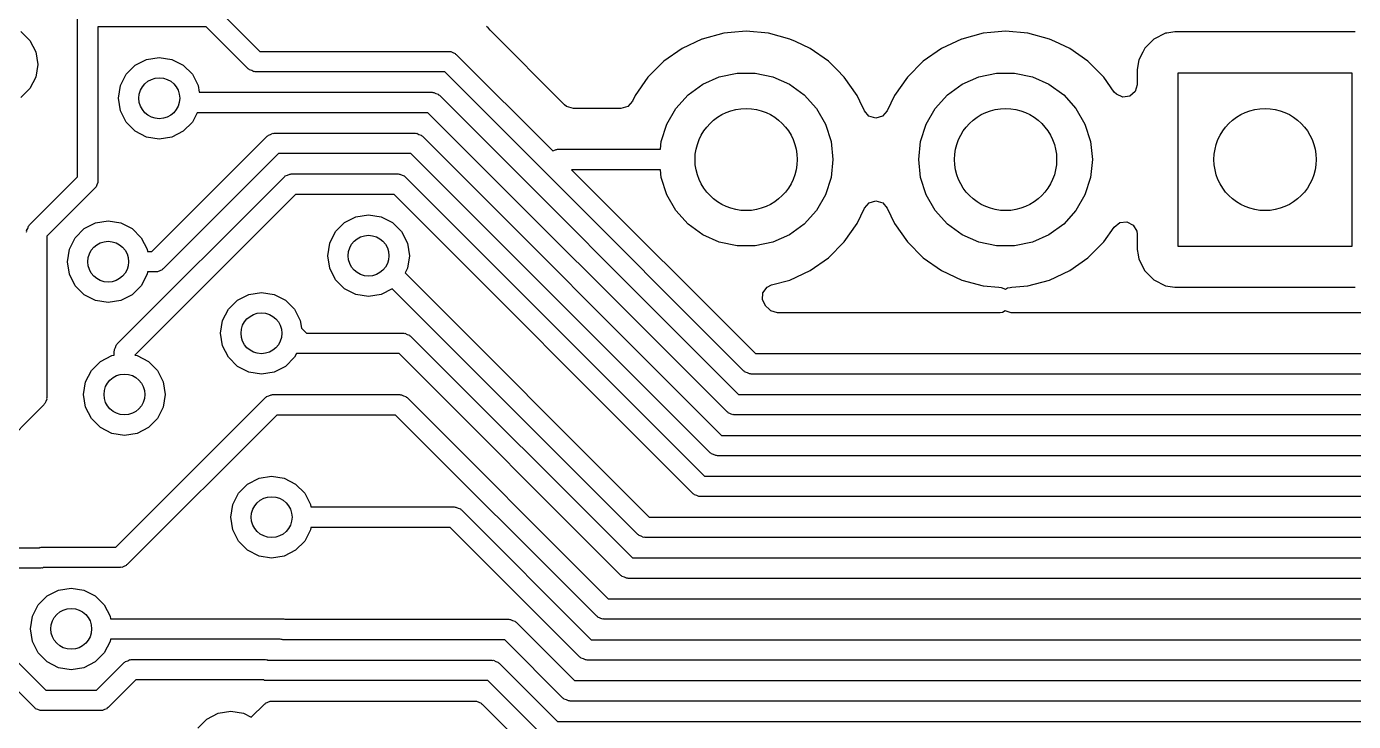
# Model space of a CAD drawing. Extents: x 0.71 to 7.56, y -5.16 to -0.79.
# Drawn here: x 3.744 to 4.256, y -3.417 to -3.15 of the extents above; entities that cross this region are included whole.
import ezdxf

# ---------------------------------------------------------------- set-up
doc = ezdxf.new("R2010")
doc.units = 0
doc.header["$MEASUREMENT"] = 0
doc.layers.add('BLACK', color=7, linetype='CONTINUOUS')

msp = doc.modelspace()

# ---------------------------------------------------------------- linework, layer by layer
at = {"layer": 'BLACK', "linetype": 'CONTINUOUS'}
for p, q in [((3.81774, -3.14289), (3.83398, -3.15912)), ((3.76378, -3.20743), (3.76378, -3.14567)), ((3.81333, -3.14961), (3.77165, -3.14961)), ((3.77165, -3.14961), (3.77165, -3.20906)), ((3.82956, -3.16584), (3.81333, -3.14961)), ((3.92201, -3.15002), (3.92139, -3.14948)), ((3.92212, -3.15018), (3.92201, -3.15002)), ((3.92201, -3.15002), (3.92201, -3.15002)), ((3.92277, -3.15099), (3.92212, -3.15018)), ((3.74193, -3.15143), (3.74542, -3.15492)), ((3.74542, -3.15492), (3.74765, -3.15931)), ((3.95143, -3.17965), (3.92277, -3.15099)), ((4.00442, -3.15441), (3.99675, -3.15799)), ((4.00455, -3.15435), (4.00442, -3.15441)), ((4.01287, -3.15212), (4.00455, -3.15435)), ((4.00455, -3.15435), (4.00455, -3.15435)), ((4.00455, -3.15435), (4.00455, -3.15435)), ((4.01574, -3.15187), (4.01287, -3.15212)), ((4.01287, -3.15212), (4.01287, -3.15212)), ((4.02146, -3.15137), (4.01574, -3.15187)), ((4.03004, -3.15212), (4.02146, -3.15137)), ((4.02146, -3.15137), (4.02146, -3.15137)), ((4.03836, -3.15435), (4.03004, -3.15212)), ((4.04044, -3.15532), (4.03836, -3.15435)), ((4.03836, -3.15435), (4.03836, -3.15435)), ((4.03836, -3.15435), (4.03836, -3.15435)), ((4.04617, -3.15799), (4.04044, -3.15532)), ((4.10442, -3.15441), (4.09675, -3.15799)), ((4.10455, -3.15435), (4.10442, -3.15441)), ((4.11287, -3.15212), (4.10455, -3.15435)), ((4.10455, -3.15435), (4.10455, -3.15435)), ((4.10455, -3.15435), (4.10455, -3.15435)), ((4.11574, -3.15187), (4.11287, -3.15212)), ((4.11287, -3.15212), (4.11287, -3.15212)), ((4.12146, -3.15137), (4.11574, -3.15187)), ((4.13004, -3.15212), (4.12146, -3.15137)), ((4.12146, -3.15137), (4.12146, -3.15137)), ((4.13836, -3.15435), (4.13004, -3.15212)), ((4.14044, -3.15532), (4.13836, -3.15435)), ((4.13836, -3.15435), (4.13836, -3.15435)), ((4.13836, -3.15435), (4.13836, -3.15435)), ((4.14617, -3.15799), (4.14044, -3.15532)), ((4.17861, -3.15441), (4.17508, -3.15794)), ((4.18306, -3.15214), (4.17861, -3.15441)), ((4.17861, -3.15441), (4.17861, -3.15441)), ((4.17861, -3.15441), (4.17861, -3.15441)), ((4.18356, -3.15206), (4.18306, -3.15214)), ((4.18675, -3.15156), (4.18356, -3.15206)), ((4.25616, -3.15156), (4.18675, -3.15156)), ((3.74765, -3.15931), (3.74843, -3.16417)), ((3.83398, -3.15912), (3.90697, -3.15912)), ((3.90697, -3.15912), (3.90727, -3.15922)), ((3.90727, -3.15922), (3.90759, -3.15917)), ((3.90759, -3.15917), (3.90841, -3.15959)), ((3.90841, -3.15959), (3.90928, -3.15987)), ((3.90928, -3.15987), (3.90947, -3.16013)), ((3.90947, -3.16013), (3.90975, -3.16027)), ((3.90975, -3.16027), (3.94694, -3.19746)), ((3.99675, -3.15799), (3.98969, -3.16293)), ((3.99675, -3.15799), (3.99675, -3.15799)), ((4.05322, -3.16293), (4.04617, -3.15799)), ((4.04617, -3.15799), (4.04617, -3.15799)), ((4.04617, -3.15799), (4.04617, -3.15799)), ((4.09675, -3.15799), (4.08969, -3.16293)), ((4.09675, -3.15799), (4.09675, -3.15799)), ((4.15322, -3.16293), (4.14617, -3.15799)), ((4.14617, -3.15799), (4.14617, -3.15799)), ((4.14617, -3.15799), (4.14617, -3.15799)), ((4.17432, -3.15942), (4.17281, -3.16239)), ((4.17508, -3.15794), (4.17432, -3.15942)), ((4.17508, -3.15794), (4.17508, -3.15794)), ((4.17508, -3.15794), (4.17508, -3.15794)), ((3.74843, -3.16417), (3.74765, -3.16904)), ((3.78254, -3.16791), (3.78602, -3.16442)), ((3.78602, -3.16442), (3.79041, -3.16219)), ((3.79041, -3.16219), (3.79528, -3.16142)), ((3.79528, -3.16142), (3.80014, -3.16219)), ((3.80014, -3.16219), (3.80453, -3.16442)), ((3.80453, -3.16442), (3.80802, -3.16791)), ((3.98969, -3.16293), (3.9836, -3.16902)), ((4.05638, -3.16608), (4.05322, -3.16293)), ((4.08969, -3.16293), (4.0836, -3.16902)), ((4.15638, -3.16608), (4.15322, -3.16293)), ((4.17281, -3.16239), (4.17222, -3.16608)), ((3.74765, -3.16904), (3.74542, -3.17343)), ((3.7803, -3.1723), (3.78254, -3.16791)), ((3.80802, -3.16791), (3.81025, -3.1723)), ((3.82985, -3.16599), (3.82956, -3.16584)), ((3.83003, -3.16624), (3.82985, -3.16599)), ((3.83091, -3.16653), (3.83003, -3.16624)), ((3.83173, -3.16695), (3.83091, -3.16653)), ((3.83205, -3.1669), (3.83173, -3.16695)), ((3.83235, -3.16699), (3.83205, -3.1669)), ((3.90534, -3.16699), (3.83235, -3.16699)), ((3.94398, -3.20563), (3.90534, -3.16699)), ((3.9836, -3.16902), (3.97866, -3.17608)), ((4.00472, -3.17181), (4.01112, -3.16896)), ((4.01112, -3.16896), (4.01796, -3.16751)), ((4.01796, -3.16751), (4.02495, -3.16751)), ((4.02495, -3.16751), (4.0318, -3.16896)), ((4.0318, -3.16896), (4.03819, -3.17181)), ((4.05931, -3.16902), (4.05638, -3.16608)), ((4.06426, -3.17608), (4.05931, -3.16902)), ((4.0836, -3.16902), (4.07866, -3.17608)), ((4.10472, -3.17181), (4.11112, -3.16896)), ((4.11112, -3.16896), (4.11796, -3.16751)), ((4.11796, -3.16751), (4.12495, -3.16751)), ((4.12495, -3.16751), (4.1318, -3.16896)), ((4.1318, -3.16896), (4.13819, -3.17181)), ((4.15931, -3.16902), (4.15638, -3.16608)), ((4.16334, -3.17477), (4.15931, -3.16902)), ((4.17222, -3.16608), (4.17222, -3.17197)), ((4.18799, -3.23425), (4.18799, -3.16732)), ((4.18799, -3.16732), (4.25492, -3.16732)), ((4.25492, -3.16732), (4.25492, -3.23425)), ((3.74542, -3.17343), (3.74193, -3.17691)), ((3.77953, -3.17717), (3.7803, -3.1723)), ((3.81025, -3.1723), (3.81066, -3.17487)), ((3.81066, -3.17487), (3.90045, -3.17487)), ((3.90045, -3.17487), (3.90075, -3.17497)), ((3.90075, -3.17497), (3.90106, -3.17492)), ((3.90106, -3.17492), (3.90188, -3.17534)), ((3.90188, -3.17534), (3.90276, -3.17562)), ((3.90276, -3.17562), (3.90295, -3.17588)), ((3.90295, -3.17588), (3.90323, -3.17602)), ((3.99438, -3.18112), (3.99906, -3.17592)), ((3.99906, -3.17592), (4.00472, -3.17181)), ((4.03819, -3.17181), (4.04385, -3.17592)), ((4.04385, -3.17592), (4.04853, -3.18112)), ((4.09438, -3.18112), (4.09906, -3.17592)), ((4.09906, -3.17592), (4.10472, -3.17181)), ((4.13819, -3.17181), (4.14385, -3.17592)), ((4.14385, -3.17592), (4.14853, -3.18112)), ((4.16415, -3.17566), (4.16334, -3.17477)), ((4.16665, -3.17681), (4.16415, -3.17566)), ((4.17145, -3.17461), (4.16937, -3.17641)), ((4.17222, -3.17197), (4.17145, -3.17461)), ((3.7803, -3.18203), (3.77953, -3.17717)), ((3.90323, -3.17602), (4.01853, -3.29132)), ((3.95224, -3.18031), (3.95143, -3.17965)), ((3.95488, -3.18108), (3.95224, -3.18031)), ((3.97582, -3.18033), (3.97321, -3.18108)), ((3.97764, -3.17826), (3.97582, -3.18033)), ((3.97866, -3.17608), (3.97764, -3.17826)), ((3.97866, -3.17608), (3.97866, -3.17608)), ((4.06528, -3.17826), (4.06426, -3.17608)), ((4.06426, -3.17608), (4.06426, -3.17608)), ((4.06426, -3.17608), (4.06426, -3.17608)), ((4.06703, -3.18203), (4.06528, -3.17826)), ((4.07866, -3.17608), (4.07588, -3.18203)), ((4.07866, -3.17608), (4.07866, -3.17608)), ((4.16937, -3.17641), (4.16665, -3.17681)), ((3.78254, -3.18642), (3.7803, -3.18203)), ((3.80989, -3.18274), (3.80802, -3.18642)), ((3.89882, -3.18274), (3.80989, -3.18274)), ((4.01411, -3.29804), (3.89882, -3.18274)), ((3.97321, -3.18108), (3.95488, -3.18108)), ((3.99089, -3.18718), (3.99438, -3.18112)), ((4.04853, -3.18112), (4.05203, -3.18718)), ((4.06878, -3.18405), (4.06703, -3.18203)), ((4.07142, -3.18485), (4.06878, -3.18405)), ((4.07406, -3.1841), (4.07142, -3.18485)), ((4.07588, -3.18203), (4.07406, -3.1841)), ((4.09089, -3.18718), (4.09438, -3.18112)), ((4.14853, -3.18112), (4.15203, -3.18718)), ((3.78602, -3.18991), (3.78254, -3.18642)), ((3.79041, -3.19214), (3.78602, -3.18991)), ((3.80453, -3.18991), (3.80014, -3.19214)), ((3.80802, -3.18642), (3.80453, -3.18991)), ((3.83732, -3.19137), (3.8382, -3.19108)), ((3.8382, -3.19108), (3.83902, -3.19066)), ((3.83902, -3.19066), (3.83933, -3.19071)), ((3.83933, -3.19071), (3.83964, -3.19062)), ((3.83964, -3.19062), (3.89392, -3.19062)), ((3.89392, -3.19062), (3.89423, -3.19071)), ((3.89423, -3.19071), (3.89454, -3.19066)), ((3.89454, -3.19066), (3.89536, -3.19108)), ((3.89536, -3.19108), (3.89624, -3.19137)), ((3.98872, -3.19383), (3.99089, -3.18718)), ((4.05203, -3.18718), (4.05419, -3.19383)), ((4.08872, -3.19383), (4.09089, -3.18718)), ((4.15203, -3.18718), (4.15419, -3.19383)), ((3.79528, -3.19291), (3.79041, -3.19214)), ((3.7924, -3.23622), (3.83685, -3.19177)), ((3.80014, -3.19214), (3.79528, -3.19291)), ((3.83685, -3.19177), (3.83714, -3.19163)), ((3.83714, -3.19163), (3.83732, -3.19137)), ((3.89624, -3.19137), (3.89642, -3.19163)), ((3.89642, -3.19163), (3.89671, -3.19177)), ((3.89671, -3.19177), (4.012, -3.30707)), ((3.98841, -3.19685), (3.98872, -3.19383)), ((4.05419, -3.19383), (4.05492, -3.20079)), ((4.08799, -3.20079), (4.08872, -3.19383)), ((4.15419, -3.19383), (4.15492, -3.20079)), ((3.84127, -3.19849), (3.79682, -3.24294)), ((3.89229, -3.19849), (3.84127, -3.19849)), ((4.00759, -3.31379), (3.89229, -3.19849)), ((3.94694, -3.19746), (3.94738, -3.19732)), ((3.94738, -3.19732), (3.9482, -3.1969)), ((3.9482, -3.1969), (3.94852, -3.19695)), ((3.94852, -3.19695), (3.94882, -3.19685)), ((3.94882, -3.19685), (3.98841, -3.19685)), ((4.05492, -3.20079), (4.05419, -3.20775)), ((4.08872, -3.20775), (4.08799, -3.20079)), ((4.15492, -3.20079), (4.15419, -3.20775)), ((3.84472, -3.20683), (3.84554, -3.20641)), ((3.84554, -3.20641), (3.84586, -3.20646)), ((3.84586, -3.20646), (3.84616, -3.20636)), ((3.84616, -3.20636), (3.8874, -3.20636)), ((3.8874, -3.20636), (3.8877, -3.20646)), ((3.8877, -3.20646), (3.88802, -3.20641)), ((3.88802, -3.20641), (3.88884, -3.20683)), ((4.02064, -3.28229), (3.94398, -3.20563)), ((3.98841, -3.20472), (3.9542, -3.20472)), ((3.9542, -3.20472), (4.02505, -3.27557)), ((3.98872, -3.20775), (3.98841, -3.20472)), ((3.74525, -3.22596), (3.76378, -3.20743)), ((3.77064, -3.21156), (3.7705, -3.21184)), ((3.7709, -3.21137), (3.77064, -3.21156)), ((3.77119, -3.21049), (3.7709, -3.21137)), ((3.77161, -3.20967), (3.77119, -3.21049)), ((3.77165, -3.20906), (3.77156, -3.20936)), ((3.77156, -3.20936), (3.77161, -3.20967)), ((3.77906, -3.27183), (3.84338, -3.20752)), ((3.84338, -3.20752), (3.84366, -3.20737)), ((3.84366, -3.20737), (3.84385, -3.20712)), ((3.84385, -3.20712), (3.84472, -3.20683)), ((3.88884, -3.20683), (3.88971, -3.20712)), ((3.88971, -3.20712), (3.8899, -3.20737)), ((3.8899, -3.20737), (3.89018, -3.20752)), ((3.89018, -3.20752), (4.00548, -3.32281)), ((3.99089, -3.2144), (3.98872, -3.20775)), ((4.05419, -3.20775), (4.05203, -3.2144)), ((4.09089, -3.2144), (4.08872, -3.20775)), ((4.15419, -3.20775), (4.15203, -3.2144)), ((3.7705, -3.21184), (3.75197, -3.23037)), ((3.84779, -3.21424), (3.78583, -3.2762)), ((3.88577, -3.21424), (3.84779, -3.21424)), ((4.00107, -3.32954), (3.88577, -3.21424)), ((3.99438, -3.22046), (3.99089, -3.2144)), ((4.05203, -3.2144), (4.04853, -3.22046)), ((4.06885, -3.21748), (4.0715, -3.21673)), ((4.0715, -3.21673), (4.07413, -3.21752)), ((4.09438, -3.22046), (4.09089, -3.2144)), ((4.15203, -3.2144), (4.14853, -3.22046)), ((3.99906, -3.22566), (3.99438, -3.22046)), ((4.04853, -3.22046), (4.04385, -3.22566)), ((4.06426, -3.2255), (4.06703, -3.21954)), ((4.06703, -3.21954), (4.06885, -3.21748)), ((4.07413, -3.21752), (4.07588, -3.21954)), ((4.07588, -3.21954), (4.07866, -3.2255)), ((4.09906, -3.22566), (4.09438, -3.22046)), ((4.14853, -3.22046), (4.14385, -3.22566)), ((3.74456, -3.2273), (3.74485, -3.22643)), ((3.74485, -3.22643), (3.7451, -3.22624)), ((3.7451, -3.22624), (3.74525, -3.22596)), ((3.76633, -3.22742), (3.77072, -3.22518)), ((3.77072, -3.22518), (3.77559, -3.22441)), ((3.77559, -3.22441), (3.78046, -3.22518)), ((3.78046, -3.22518), (3.78485, -3.22742)), ((3.86319, -3.22858), (3.86668, -3.2251)), ((3.86668, -3.2251), (3.87107, -3.22286)), ((3.87107, -3.22286), (3.87593, -3.22209)), ((3.87593, -3.22209), (3.8808, -3.22286)), ((3.8808, -3.22286), (3.88519, -3.2251)), ((3.88519, -3.2251), (3.88867, -3.22858)), ((4.00472, -3.22977), (3.99906, -3.22566)), ((4.04385, -3.22566), (4.03819, -3.22977)), ((4.05931, -3.23255), (4.06426, -3.2255)), ((4.07866, -3.2255), (4.0836, -3.23255)), ((4.10472, -3.22977), (4.09906, -3.22566)), ((4.14385, -3.22566), (4.13819, -3.22977)), ((4.15931, -3.23255), (4.16334, -3.2268)), ((4.16334, -3.2268), (4.16549, -3.22508)), ((4.16549, -3.22508), (4.16823, -3.2248)), ((4.16823, -3.2248), (4.17068, -3.22604)), ((4.17068, -3.22604), (4.17208, -3.22841)), ((3.74409, -3.22874), (3.74419, -3.22844)), ((3.74414, -3.22813), (3.74456, -3.2273)), ((3.74419, -3.22844), (3.74414, -3.22813)), ((3.75197, -3.23037), (3.75197, -3.29252)), ((3.76061, -3.23529), (3.76285, -3.2309)), ((3.76285, -3.2309), (3.76633, -3.22742)), ((3.78485, -3.22742), (3.78833, -3.2309)), ((3.78833, -3.2309), (3.79057, -3.23529)), ((3.86096, -3.23297), (3.86319, -3.22858)), ((3.88867, -3.22858), (3.89091, -3.23297)), ((4.01112, -3.23261), (4.00472, -3.22977)), ((4.03819, -3.22977), (4.0318, -3.23261)), ((4.11112, -3.23261), (4.10472, -3.22977)), ((4.13819, -3.22977), (4.1318, -3.23261)), ((4.17208, -3.22841), (4.17222, -3.2296)), ((4.17222, -3.2296), (4.17222, -3.23549)), ((3.75984, -3.24016), (3.76061, -3.23529)), ((3.79057, -3.23529), (3.79072, -3.23622)), ((3.79072, -3.23622), (3.7924, -3.23622)), ((3.86018, -3.23784), (3.86096, -3.23297)), ((3.89091, -3.23297), (3.89168, -3.23784)), ((4.01796, -3.23407), (4.01112, -3.23261)), ((4.02495, -3.23407), (4.01796, -3.23407)), ((4.0318, -3.23261), (4.02495, -3.23407)), ((4.05322, -3.23865), (4.05931, -3.23255)), ((4.0836, -3.23255), (4.08969, -3.23865)), ((4.11796, -3.23407), (4.11112, -3.23261)), ((4.12495, -3.23407), (4.11796, -3.23407)), ((4.1318, -3.23261), (4.12495, -3.23407)), ((4.15322, -3.23865), (4.15931, -3.23255)), ((4.17222, -3.23549), (4.17255, -3.23753)), ((4.25492, -3.23425), (4.18799, -3.23425)), ((3.76061, -3.24502), (3.75984, -3.24016)), ((3.86096, -3.24271), (3.86018, -3.23784)), ((3.89168, -3.23784), (3.89091, -3.24271)), ((4.04617, -3.24359), (4.05322, -3.23865)), ((4.08969, -3.23865), (4.09675, -3.24359)), ((4.14617, -3.24359), (4.15322, -3.23865)), ((4.17255, -3.23753), (4.17281, -3.23919)), ((4.17281, -3.23919), (4.17508, -3.24364)), ((3.76285, -3.24941), (3.76061, -3.24502)), ((3.79057, -3.24502), (3.78833, -3.24941)), ((3.79072, -3.24409), (3.79057, -3.24502)), ((3.79403, -3.24409), (3.79072, -3.24409)), ((3.79433, -3.244), (3.79403, -3.24409)), ((3.79465, -3.24405), (3.79433, -3.244)), ((3.79547, -3.24363), (3.79465, -3.24405)), ((3.79635, -3.24334), (3.79547, -3.24363)), ((3.79653, -3.24309), (3.79635, -3.24334)), ((3.79682, -3.24294), (3.79653, -3.24309)), ((3.86319, -3.2471), (3.86096, -3.24271)), ((3.86668, -3.25058), (3.86319, -3.2471)), ((3.89091, -3.24271), (3.89002, -3.24445)), ((3.89002, -3.24445), (3.98414, -3.33856)), ((4.03126, -3.24913), (4.03836, -3.24723)), ((4.03836, -3.24723), (4.04617, -3.24359)), ((4.09675, -3.24359), (4.10455, -3.24723)), ((4.10455, -3.24723), (4.11287, -3.24946)), ((4.13004, -3.24946), (4.13836, -3.24723)), ((4.13836, -3.24723), (4.14617, -3.24359)), ((4.17508, -3.24364), (4.17508, -3.24364)), ((4.17508, -3.24364), (4.17508, -3.24364)), ((4.17508, -3.24364), (4.17861, -3.24717)), ((4.17861, -3.24717), (4.17861, -3.24717)), ((4.17861, -3.24717), (4.17861, -3.24717)), ((4.17861, -3.24717), (4.18306, -3.24943)), ((3.76633, -3.2529), (3.76285, -3.24941)), ((3.78833, -3.24941), (3.78485, -3.2529)), ((3.82978, -3.25276), (3.83465, -3.25199)), ((3.83465, -3.25199), (3.83951, -3.25276)), ((3.87107, -3.25282), (3.86668, -3.25058)), ((3.88508, -3.25064), (3.8808, -3.25282)), ((3.97972, -3.34528), (3.88508, -3.25064)), ((4.02776, -3.25488), (4.02795, -3.25214)), ((4.02795, -3.25214), (4.0296, -3.24994)), ((4.0296, -3.24994), (4.03126, -3.24913)), ((4.11287, -3.24946), (4.11889, -3.24998)), ((4.11889, -3.24998), (4.11974, -3.25006)), ((4.11974, -3.25006), (4.12146, -3.25073)), ((4.12146, -3.25073), (4.12222, -3.25024)), ((4.12222, -3.25024), (4.12317, -3.25006)), ((4.12317, -3.25006), (4.12385, -3.25)), ((4.12385, -3.25), (4.13004, -3.24946)), ((4.18306, -3.24943), (4.18306, -3.24943)), ((4.18306, -3.24943), (4.18675, -3.25002)), ((4.18675, -3.25002), (4.18675, -3.25002)), ((4.18675, -3.25002), (4.25616, -3.25002)), ((3.77072, -3.25513), (3.76633, -3.2529)), ((3.77559, -3.25591), (3.77072, -3.25513)), ((3.78046, -3.25513), (3.77559, -3.25591)), ((3.78485, -3.2529), (3.78046, -3.25513)), ((3.82191, -3.25848), (3.82539, -3.255)), ((3.82539, -3.255), (3.82978, -3.25276)), ((3.83951, -3.25276), (3.8439, -3.255)), ((3.8439, -3.255), (3.84739, -3.25848)), ((3.87593, -3.25359), (3.87107, -3.25282)), ((3.8808, -3.25282), (3.87593, -3.25359)), ((4.02907, -3.2573), (4.02776, -3.25488)), ((4.03015, -3.25837), (4.02907, -3.2573)), ((3.8189, -3.26774), (3.81967, -3.26287)), ((3.81967, -3.26287), (3.82191, -3.25848)), ((3.84739, -3.25848), (3.84962, -3.26287)), ((3.84962, -3.26287), (3.85008, -3.26578)), ((4.03096, -3.25903), (4.03015, -3.25837)), ((4.0336, -3.2598), (4.03096, -3.25903)), ((4.11932, -3.2598), (4.0336, -3.2598)), ((4.12028, -3.25971), (4.11932, -3.2598)), ((4.12135, -3.25914), (4.12028, -3.25971)), ((4.12359, -3.2598), (4.12135, -3.25914)), ((4.45415, -3.2598), (4.12359, -3.2598)), ((3.81967, -3.2726), (3.8189, -3.26774)), ((3.85008, -3.26578), (3.852, -3.2677)), ((3.852, -3.2677), (3.88937, -3.2677)), ((3.88937, -3.2677), (3.88967, -3.2678)), ((3.88967, -3.2678), (3.88998, -3.26775)), ((3.88998, -3.26775), (3.89081, -3.26816)), ((3.77838, -3.27318), (3.77866, -3.2723)), ((3.77866, -3.2723), (3.77892, -3.27211)), ((3.77892, -3.27211), (3.77906, -3.27183)), ((3.82191, -3.27699), (3.81967, -3.2726)), ((3.89081, -3.26816), (3.89168, -3.26845)), ((3.89168, -3.26845), (3.89187, -3.26871)), ((3.89187, -3.26871), (3.89215, -3.26885)), ((3.89215, -3.26885), (3.97761, -3.35431)), ((3.77259, -3.27858), (3.77698, -3.27634)), ((3.77698, -3.27634), (3.77791, -3.27619)), ((3.77791, -3.27462), (3.77801, -3.27431)), ((3.77791, -3.27619), (3.77791, -3.27462)), ((3.77796, -3.274), (3.77838, -3.27318)), ((3.77801, -3.27431), (3.77796, -3.274)), ((3.78583, -3.2762), (3.78671, -3.27634)), ((3.78671, -3.27634), (3.7911, -3.27858)), ((3.82539, -3.28048), (3.82191, -3.27699)), ((3.84739, -3.27699), (3.8439, -3.28048)), ((3.84811, -3.27557), (3.84739, -3.27699)), ((3.85037, -3.27557), (3.84811, -3.27557)), ((3.88774, -3.27557), (3.85037, -3.27557)), ((3.9732, -3.36103), (3.88774, -3.27557)), ((4.02505, -3.27557), (4.4748, -3.27557)), ((3.76687, -3.28645), (3.76911, -3.28206)), ((3.76911, -3.28206), (3.77259, -3.27858)), ((3.7911, -3.27858), (3.79459, -3.28206)), ((3.79459, -3.28206), (3.79682, -3.28645)), ((3.82978, -3.28271), (3.82539, -3.28048)), ((3.83465, -3.28348), (3.82978, -3.28271)), ((3.83951, -3.28271), (3.83465, -3.28348)), ((3.8439, -3.28048), (3.83951, -3.28271)), ((4.02092, -3.28244), (4.02064, -3.28229)), ((4.02111, -3.28269), (4.02092, -3.28244)), ((4.02198, -3.28298), (4.02111, -3.28269)), ((4.0228, -3.2834), (4.02198, -3.28298)), ((3.7661, -3.29132), (3.76687, -3.28645)), ((3.79682, -3.28645), (3.79759, -3.29132)), ((4.02312, -3.28335), (4.0228, -3.2834)), ((4.02342, -3.28344), (4.02312, -3.28335)), ((4.47874, -3.28344), (4.02342, -3.28344)), ((3.75192, -3.29314), (3.7515, -3.29396)), ((3.75197, -3.29252), (3.75187, -3.29282)), ((3.75187, -3.29282), (3.75192, -3.29314)), ((3.76687, -3.29619), (3.7661, -3.29132)), ((3.77854, -3.35015), (3.83617, -3.29251)), ((3.79759, -3.29132), (3.79682, -3.29619)), ((3.83617, -3.29251), (3.83646, -3.29237)), ((3.83646, -3.29237), (3.83664, -3.29211)), ((3.83664, -3.29211), (3.83752, -3.29183)), ((3.83752, -3.29183), (3.83834, -3.29141)), ((3.83834, -3.29141), (3.83866, -3.29146)), ((3.83866, -3.29146), (3.83896, -3.29136)), ((3.83896, -3.29136), (3.88798, -3.29136)), ((3.88798, -3.29136), (3.88828, -3.29146)), ((3.88828, -3.29146), (3.88859, -3.29141)), ((3.88859, -3.29141), (3.88942, -3.29183)), ((3.88942, -3.29183), (3.89029, -3.29211)), ((3.89029, -3.29211), (3.89048, -3.29237)), ((3.89048, -3.29237), (3.89076, -3.29251)), ((3.89076, -3.29251), (3.96831, -3.37006)), ((4.01853, -3.29132), (4.49055, -3.29132)), ((3.75082, -3.2953), (3.70475, -3.34137)), ((3.75096, -3.29502), (3.75082, -3.2953)), ((3.75122, -3.29483), (3.75096, -3.29502)), ((3.7515, -3.29396), (3.75122, -3.29483)), ((3.76911, -3.30058), (3.76687, -3.29619)), ((3.79682, -3.29619), (3.79459, -3.30058)), ((4.0144, -3.29818), (4.01411, -3.29804)), ((4.01458, -3.29844), (4.0144, -3.29818)), ((4.01546, -3.29873), (4.01458, -3.29844)), ((3.77259, -3.30406), (3.76911, -3.30058)), ((3.84059, -3.29923), (3.78295, -3.35687)), ((3.79459, -3.30058), (3.7911, -3.30406)), ((3.88635, -3.29923), (3.84059, -3.29923)), ((3.96389, -3.37678), (3.88635, -3.29923)), ((4.01628, -3.29914), (4.01546, -3.29873)), ((4.01659, -3.29909), (4.01628, -3.29914)), ((4.0169, -3.29919), (4.01659, -3.29909)), ((4.49449, -3.29919), (4.0169, -3.29919)), ((3.77698, -3.3063), (3.77259, -3.30406)), ((3.78185, -3.30707), (3.77698, -3.3063)), ((3.78671, -3.3063), (3.78185, -3.30707)), ((3.7911, -3.30406), (3.78671, -3.3063)), ((4.012, -3.30707), (4.5063, -3.30707)), ((4.00787, -3.31393), (4.00759, -3.31379)), ((4.00806, -3.31419), (4.00787, -3.31393)), ((4.00894, -3.31447), (4.00806, -3.31419)), ((4.00976, -3.31489), (4.00894, -3.31447)), ((4.01007, -3.31484), (4.00976, -3.31489)), ((4.01037, -3.31494), (4.01007, -3.31484)), ((4.51024, -3.31494), (4.01037, -3.31494)), ((3.82933, -3.32584), (3.83372, -3.32361)), ((3.83372, -3.32361), (3.83858, -3.32283)), ((3.83858, -3.32283), (3.84345, -3.32361)), ((3.84345, -3.32361), (3.84784, -3.32584)), ((4.00548, -3.32281), (4.52089, -3.32281)), ((3.82361, -3.33372), (3.82584, -3.32933)), ((3.82584, -3.32933), (3.82933, -3.32584)), ((3.84784, -3.32584), (3.85132, -3.32933)), ((3.85132, -3.32933), (3.85356, -3.33372)), ((3.82283, -3.33858), (3.82361, -3.33372)), ((3.85356, -3.33372), (3.85371, -3.33465)), ((4.00135, -3.32968), (4.00107, -3.32954)), ((4.00154, -3.32994), (4.00135, -3.32968)), ((4.00241, -3.33022), (4.00154, -3.32994)), ((4.00323, -3.33064), (4.00241, -3.33022)), ((4.00355, -3.33059), (4.00323, -3.33064)), ((4.00385, -3.33069), (4.00355, -3.33059)), ((4.52252, -3.33069), (4.00385, -3.33069)), ((3.82361, -3.34345), (3.82283, -3.33858)), ((3.85371, -3.33465), (3.90899, -3.33465)), ((3.90899, -3.33465), (3.9093, -3.33474)), ((3.9093, -3.33474), (3.90961, -3.33469)), ((3.90961, -3.33469), (3.91043, -3.33511)), ((3.91043, -3.33511), (3.91131, -3.3354)), ((3.91131, -3.3354), (3.91149, -3.33565)), ((3.91149, -3.33565), (3.91178, -3.3358)), ((3.91178, -3.3358), (3.96179, -3.38581)), ((3.98414, -3.33856), (4.52741, -3.33856)), ((3.82584, -3.34784), (3.82361, -3.34345)), ((3.85356, -3.34345), (3.85132, -3.34784)), ((3.85371, -3.34252), (3.85356, -3.34345)), ((3.90736, -3.34252), (3.85371, -3.34252)), ((3.95737, -3.39253), (3.90736, -3.34252)), ((3.82933, -3.35132), (3.82584, -3.34784)), ((3.85132, -3.34784), (3.84784, -3.35132)), ((3.98, -3.34543), (3.97972, -3.34528)), ((3.98019, -3.34569), (3.98, -3.34543)), ((3.98107, -3.34597), (3.98019, -3.34569)), ((3.98189, -3.34639), (3.98107, -3.34597)), ((3.9822, -3.34634), (3.98189, -3.34639)), ((3.98251, -3.34644), (3.9822, -3.34634)), ((4.52905, -3.34644), (3.98251, -3.34644)), ((3.59646, -3.35039), (3.74892, -3.35039)), ((3.74892, -3.35039), (3.74931, -3.3502)), ((3.74931, -3.3502), (3.74962, -3.35025)), ((3.74962, -3.35025), (3.74992, -3.35015)), ((3.74992, -3.35015), (3.77854, -3.35015)), ((3.83372, -3.35356), (3.82933, -3.35132)), ((3.83858, -3.35433), (3.83372, -3.35356)), ((3.84345, -3.35356), (3.83858, -3.35433)), ((3.84784, -3.35132), (3.84345, -3.35356)), ((3.97761, -3.35431), (4.53394, -3.35431)), ((3.74967, -3.35827), (3.58268, -3.35827)), ((3.74998, -3.35817), (3.74967, -3.35827)), ((3.75029, -3.35822), (3.74998, -3.35817)), ((3.75068, -3.35802), (3.75029, -3.35822)), ((3.78017, -3.35802), (3.75068, -3.35802)), ((3.78047, -3.35792), (3.78017, -3.35802)), ((3.78079, -3.35797), (3.78047, -3.35792)), ((3.78161, -3.35755), (3.78079, -3.35797)), ((3.78248, -3.35727), (3.78161, -3.35755)), ((3.78267, -3.35701), (3.78248, -3.35727)), ((3.78295, -3.35687), (3.78267, -3.35701)), ((3.97348, -3.36118), (3.9732, -3.36103)), ((3.97367, -3.36143), (3.97348, -3.36118)), ((3.97454, -3.36172), (3.97367, -3.36143)), ((3.97537, -3.36214), (3.97454, -3.36172)), ((3.97568, -3.36209), (3.97537, -3.36214)), ((3.97598, -3.36219), (3.97568, -3.36209)), ((4.53557, -3.36219), (3.97598, -3.36219)), ((3.71358, -3.36729), (3.75155, -3.40527)), ((3.7486, -3.37239), (3.75208, -3.3689)), ((3.75208, -3.3689), (3.75647, -3.36667)), ((3.75647, -3.36667), (3.76134, -3.3659)), ((3.76134, -3.3659), (3.7662, -3.36667)), ((3.7662, -3.36667), (3.77059, -3.3689)), ((3.77059, -3.3689), (3.77408, -3.37239)), ((3.96831, -3.37006), (4.54046, -3.37006)), ((3.74714, -3.41199), (3.70917, -3.37402)), ((3.74636, -3.37678), (3.7486, -3.37239)), ((3.77408, -3.37239), (3.77631, -3.37678)), ((3.74559, -3.38164), (3.74636, -3.37678)), ((3.77631, -3.37678), (3.77646, -3.37771)), ((3.77646, -3.37771), (3.84267, -3.37771)), ((3.84267, -3.37771), (3.84297, -3.3778)), ((3.84297, -3.3778), (3.84328, -3.37775)), ((3.84328, -3.37775), (3.84367, -3.37795)), ((3.84367, -3.37795), (3.93003, -3.37795)), ((3.93003, -3.37795), (3.93033, -3.37805)), ((3.93033, -3.37805), (3.93065, -3.378)), ((3.93065, -3.378), (3.93147, -3.37842)), ((3.93147, -3.37842), (3.93234, -3.3787)), ((3.93234, -3.3787), (3.93253, -3.37896)), ((3.93253, -3.37896), (3.93281, -3.37911)), ((3.93281, -3.37911), (3.95526, -3.40156)), ((3.96418, -3.37692), (3.96389, -3.37678)), ((3.96436, -3.37718), (3.96418, -3.37692)), ((3.96524, -3.37747), (3.96436, -3.37718)), ((3.96606, -3.37788), (3.96524, -3.37747)), ((3.96638, -3.37783), (3.96606, -3.37788)), ((3.96668, -3.37793), (3.96638, -3.37783)), ((4.54209, -3.37793), (3.96668, -3.37793)), ((3.74636, -3.38651), (3.74559, -3.38164)), ((3.77646, -3.38558), (3.77631, -3.38651)), ((3.84191, -3.38558), (3.77646, -3.38558)), ((3.8423, -3.38578), (3.84191, -3.38558)), ((3.7486, -3.3909), (3.74636, -3.38651)), ((3.77631, -3.38651), (3.77408, -3.3909)), ((3.84261, -3.38573), (3.8423, -3.38578)), ((3.84292, -3.38583), (3.84261, -3.38573)), ((3.9284, -3.38583), (3.84292, -3.38583)), ((3.95085, -3.40828), (3.9284, -3.38583)), ((3.96179, -3.38581), (4.54698, -3.38581)), ((3.75208, -3.39438), (3.7486, -3.3909)), ((3.75647, -3.39662), (3.75208, -3.39438)), ((3.77059, -3.39438), (3.7662, -3.39662)), ((3.77408, -3.3909), (3.77059, -3.39438)), ((3.77112, -3.40527), (3.78178, -3.39461)), ((3.78178, -3.39461), (3.78206, -3.39446)), ((3.78206, -3.39446), (3.78225, -3.39421)), ((3.78225, -3.39421), (3.78313, -3.39392)), ((3.78313, -3.39392), (3.78395, -3.3935)), ((3.78395, -3.3935), (3.78426, -3.39355)), ((3.78426, -3.39355), (3.78456, -3.39345)), ((3.78456, -3.39345), (3.83615, -3.39345)), ((3.83615, -3.39345), (3.83645, -3.39355)), ((3.83645, -3.39355), (3.83676, -3.3935)), ((3.83676, -3.3935), (3.83715, -3.3937)), ((3.83715, -3.3937), (3.92351, -3.3937)), ((3.92351, -3.3937), (3.92381, -3.3938)), ((3.92381, -3.3938), (3.92412, -3.39375)), ((3.92412, -3.39375), (3.92494, -3.39417)), ((3.92494, -3.39417), (3.92582, -3.39445)), ((3.92582, -3.39445), (3.92601, -3.39471)), ((3.92601, -3.39471), (3.92629, -3.39485)), ((3.92629, -3.39485), (3.94874, -3.4173)), ((3.95765, -3.39267), (3.95737, -3.39253)), ((3.95784, -3.39293), (3.95765, -3.39267)), ((3.95872, -3.39321), (3.95784, -3.39293)), ((3.95954, -3.39363), (3.95872, -3.39321)), ((3.95985, -3.39358), (3.95954, -3.39363)), ((3.96016, -3.39368), (3.95985, -3.39358)), ((4.54861, -3.39368), (3.96016, -3.39368)), ((3.76134, -3.39739), (3.75647, -3.39662)), ((3.7662, -3.39662), (3.76134, -3.39739)), ((3.75155, -3.40527), (3.77112, -3.40527)), ((3.78619, -3.40133), (3.77554, -3.41199)), ((3.83539, -3.40133), (3.78619, -3.40133)), ((3.83578, -3.40153), (3.83539, -3.40133)), ((3.83609, -3.40148), (3.83578, -3.40153)), ((3.83639, -3.40157), (3.83609, -3.40148)), ((3.92188, -3.40157), (3.83639, -3.40157)), ((3.94433, -3.42402), (3.92188, -3.40157)), ((3.95526, -3.40156), (4.55351, -3.40156)), ((3.83071, -3.41569), (3.8358, -3.4106)), ((3.8358, -3.4106), (3.83608, -3.41046)), ((3.83608, -3.41046), (3.83627, -3.4102)), ((3.83627, -3.4102), (3.83715, -3.40992)), ((3.83715, -3.40992), (3.83797, -3.4095)), ((3.83797, -3.4095), (3.83828, -3.40955)), ((3.83828, -3.40955), (3.83858, -3.40945)), ((3.83858, -3.40945), (3.91698, -3.40945)), ((3.91698, -3.40945), (3.91729, -3.40955)), ((3.91729, -3.40955), (3.9176, -3.4095)), ((3.9176, -3.4095), (3.91842, -3.40992)), ((3.91842, -3.40992), (3.9193, -3.4102)), ((3.9193, -3.4102), (3.91948, -3.41046)), ((3.91948, -3.41046), (3.91977, -3.4106)), ((3.91977, -3.4106), (3.94222, -3.43305)), ((3.95113, -3.40842), (3.95085, -3.40828)), ((3.95132, -3.40868), (3.95113, -3.40842)), ((3.9522, -3.40896), (3.95132, -3.40868)), ((3.95302, -3.40938), (3.9522, -3.40896)), ((3.95333, -3.40933), (3.95302, -3.40938)), ((3.95363, -3.40943), (3.95333, -3.40933)), ((4.55514, -3.40943), (3.95363, -3.40943)), ((3.74742, -3.41213), (3.74714, -3.41199)), ((3.74761, -3.41239), (3.74742, -3.41213)), ((3.74848, -3.41267), (3.74761, -3.41239)), ((3.74931, -3.41309), (3.74848, -3.41267)), ((3.74962, -3.41304), (3.74931, -3.41309)), ((3.74992, -3.41314), (3.74962, -3.41304)), ((3.77275, -3.41314), (3.74992, -3.41314)), ((3.77305, -3.41304), (3.77275, -3.41314)), ((3.77337, -3.41309), (3.77305, -3.41304)), ((3.77419, -3.41267), (3.77337, -3.41309)), ((3.77507, -3.41239), (3.77419, -3.41267)), ((3.77525, -3.41213), (3.77507, -3.41239)), ((3.77554, -3.41199), (3.77525, -3.41213)), ((3.81358, -3.41639), (3.81797, -3.41416)), ((3.81797, -3.41416), (3.82283, -3.41339)), ((3.82283, -3.41339), (3.8277, -3.41416)), ((3.8277, -3.41416), (3.83071, -3.41569)), ((3.81009, -3.41988), (3.81358, -3.41639)), ((3.94874, -3.4173), (4.60333, -3.4173))]:
    msp.add_line(p, q, dxfattribs=at)
at = {"layer": 'BLACK'}
for centre, radius in [((3.79528, -3.17717), 0.007874), ((4.02146, -3.20079), 0.019685), ((4.12146, -3.20079), 0.019685), ((4.22146, -3.20079), 0.019685), ((3.87593, -3.23784), 0.007874), ((3.77559, -3.24016), 0.007874), ((3.83465, -3.26774), 0.007874), ((3.78185, -3.29132), 0.007874), ((3.83858, -3.33858), 0.007874), ((3.76134, -3.38164), 0.007874)]:
    msp.add_circle(centre, radius, dxfattribs=at)

doc.saveas('drawing.dxf')
